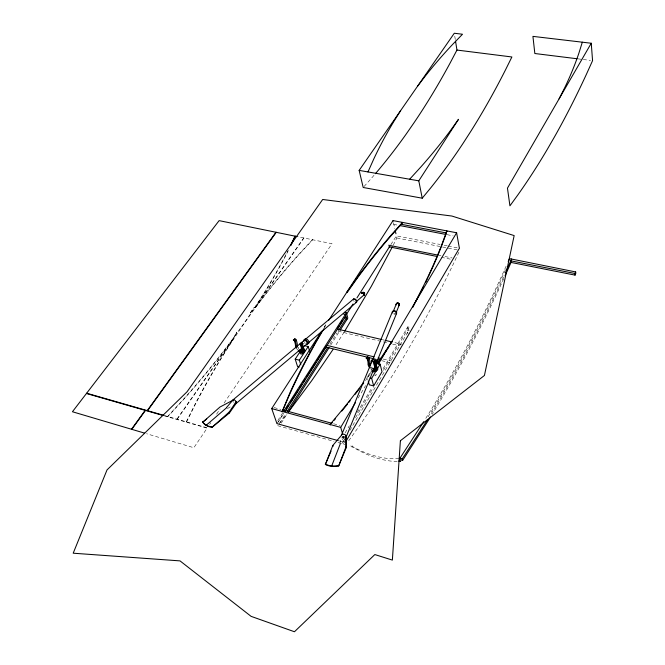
<?xml version="1.0" encoding="UTF-8"?>
<svg xmlns="http://www.w3.org/2000/svg" width="665" height="665" viewBox="0 0 665 665"><rect width="100%" height="100%" fill="white"/><g stroke="black" fill="none" stroke-linecap="round" stroke-linejoin="round"><path stroke-width="0.5" stroke-dasharray="3.33 2.49" d="M339.923 443.48L341.095 437.429M505.483 269.741C482.732 320.464 456.971 369.881 427.811 417.229M506.098 266.233C482.416 319.175 455.467 370.704 424.794 419.947M503.53 277.039C481.826 324.52 457.545 370.862 430.222 415.367M503.779 278.643C482.524 325.202 458.784 370.646 432.167 414.37M458.892 252.251C427.728 318.834 390.895 382.882 347.562 442.316M223.448 354.329L232.925 339.591L236.856 332.143L232.617 339.516L176.923 419.125M186.582 421.893L195.327 404.37A1800.396 1128.538 33.9 0 1 233.905 338.61L244.354 323.24A1807.586 1131.215 33.9 0 1 300.705 252.65L312.7 239.766M186.267 421.801L195.011 404.287A1788.509 1123.867 33.8 0 1 223.448 354.329M393.215 245.177L396.872 237.97L396.298 235.344M324.254 327.33L325.185 325.734L324.404 327.87M343.04 441.976L345.143 438.41M349.865 430.388L407.67 332.251M343.514 443.547L345.085 440.87M341.943 438.301L342.99 436.523M345.102 432.948L349.325 425.808M357.238 412.425L372.001 387.429M383.082 368.684L407.786 326.881L409.889 327.363M342.409 439.881L344.52 436.315M355.567 417.595L373.456 387.279M383.447 370.339L407.18 330.123L409.283 330.605M358.177 398.027L365.592 385.584M372.566 368.41L367.279 377.255L368.036 380.089M344.138 332.109L335.251 346M279.591 423.331L285.676 413.746M329.89 344.088L336.98 332.916M281.245 423.131L286.798 414.362M330.704 345.093L339.591 331.062M277.779 420.571L282.766 412.741M276.956 423.63L283.623 413.148M390.854 244.604L396.415 235.867L440.089 244.462M278.319 422.134L283.864 413.414M312.409 239.708L300.414 252.592A1786.215 1122.437 33.8 0 0 265.825 293.697L255.551 307.23L253.88 308.003L249.616 313.93L253.673 307.953L255.252 307.163L264.146 293.307A728.616 358.526 -28.2 0 0 288.12 250.979M324.063 327.479L326.848 323.157M341.843 443.447L345.085 438.568M209.633 424.411L210.788 422.699M216.591 414.137L220.073 409M224.13 403.007L332.018 243.714L297.188 236.599M255.252 307.163L303.697 237.929M177.231 419.208L232.925 339.591M255.551 307.23L303.988 237.987M232.617 339.516L221.728 353.888A729.015 358.734 -28.2 0 1 182.451 400.779L167.962 416.548M279.458 423.43L286.947 413.921M364.079 186.499L372.217 177.38A2015.715 835.132 73.2 0 0 374.761 174.438M167.647 416.456L182.144 400.696A730.361 359.117 -28.2 0 0 233.091 338.41L244.055 323.165A731.226 359.374 -28.2 0 0 288.278 250.04M375.459 374.852L374.902 375.118M227.347 408.634L231.811 406.007M398.726 344.462L401.303 344.162L393.223 342.251M398.975 458.36L396.556 458.617A59.052 30.773 30.8 0 1 352.483 446.523L352.641 446.107L350.239 445.442L352.209 447.196L352.608 446.938A59.002 30.723 30.7 0 0 397.163 461.493M342.666 436.44L346.199 436.814M578.134 58.877L582.257 59.385M583.288 59.517L590.503 60.407M393.613 224.363L398.651 225.335M447.063 234.662L453.114 235.834M444.154 245.269L447.204 245.867M448.218 246.067L458.376 248.062M396.872 237.97L441.51 246.79M442.524 246.989L458.759 250.198M438.967 255.318L440.978 255.726M445.001 256.532L452.05 257.945M441.286 257.322L451.344 259.35M408.917 329.009L406.822 328.527L408.027 333.847M382.275 339.665L384.262 340.139M338.069 331.203L388.584 343.157M392.624 344.113L399.698 345.792M383.223 359.067L391.369 361.045M381.76 360.704L389.765 362.658M274.055 407.562L280.921 409.432M333.581 423.746L340.114 425.517M339.3 440.937L345.235 442.591M277.671 425.691L333.996 441.377M337.953 442.474L344.869 444.403M164.488 415.55L207.314 427.844M164.355 415.866L207.114 428.135L193.839 447.728L146.574 433.721M343.298 436.099L345.027 441.884M407.786 326.881L408.992 332.209M393.514 222.75L394.844 228.752M454.76 36.218L455.392 40.174M345.027 437.728A2.494 1.663 22.8 0 1 341.785 436.348M394.977 314.229A2.244 1.646 22.4 0 1 393.855 313.988M394.702 313.705A1.579 1.155 22.4 0 1 393.921 313.489M371.585 368.975A4.456 1.895 47.1 0 1 370.654 368.053M372.192 367.512A4.447 1.904 47 0 1 371.735 367.038M372.533 368.468A5.145 2.203 47.1 0 1 371.386 367.396M371.444 369.482A5.154 2.195 47.1 0 1 370.862 368.975M297.82 350.098A5.004 2.003 48.3 0 1 296.839 348.917M298.785 348.26A4.323 1.729 48.3 0 1 298.086 347.255M298.402 348.535A5.004 2.003 48.3 0 1 297.529 347.321M233.947 402.35A2.386 1.072 50.2 0 1 233.573 401.86M354.229 301.453A2.203 1.205 50.1 0 1 353.88 300.996M305.301 343.547A2.86 1.455 50.1 0 1 304.329 342.442M376.307 374.212A1.638 1.205 -14.7 0 1 374.819 375.692M371.818 371.128A738.64 391.003 -27.3 0 1 366.523 378.443M370.156 374.187A738.358 391.053 -27.3 0 1 365.492 380.588"/><path stroke-width="1" d="M341.544 435.151L332.866 445.409L325.368 464.478A16.949 11.704 -12 0 0 331.561 466.298L332.716 466.398A16.949 11.704 -12 0 0 338.668 465.974L346.191 447.761L345.966 435.575A2.494 1.663 22.8 0 0 343.614 434.179A2.494 1.663 22.8 0 0 341.586 434.985L341.494 435.409M396.606 304.346A1.588 0.831 -25.3 0 0 396.315 304.819L396.348 303.905L397.171 303.398A1.588 0.673 81.4 0 1 398.052 303.298L398.426 303.448A1.588 0.632 -39.5 0 1 398.95 304.096L399.241 305.027L395.916 313.19M373.048 369.998L373.979 370.413A4.456 1.895 47 0 0 375.476 368.277A21.629 9.343 46.7 0 1 373.422 362.134A1.247 0.532 47.1 0 1 374.237 361.926A1.247 0.532 47.1 0 1 375.276 363.298L376.373 362.275L375.451 361.777A20.374 8.82 46.7 0 0 377.462 367.853A5.154 2.203 47 0 1 376.847 370.397M356.847 301.154L364.187 294.761A1.563 1.155 7 0 0 364.312 293.248L363.905 292.808A1.563 1.297 54.8 0 0 362.043 292.758L361.827 293.465A1.563 0.964 -8.7 0 1 362.051 293.257M364.154 292.908L362.043 292.758M582.316 42.194L578.849 53.283A619.456 314.312 -20.7 0 1 564.676 87.813L559.065 98.894M302.126 343.456L302.982 343.93L301.877 344.919A1.214 0.49 48.4 0 0 300.846 343.572A1.214 0.49 48.4 0 0 300.139 343.797A20.997 8.504 48.1 0 0 302.409 349.848A4.331 1.729 48.3 0 1 301.237 352.001L300.381 351.602A4.323 1.729 48.3 0 1 298.543 350.197M399.166 305.326A1.588 1.064 30.5 0 0 398.643 303.839L398.618 303.265L398.95 304.096M441.494 246.25L445.849 234.462M446.182 233.556L446.398 232.966L401.328 224.304M338.668 465.974L346.008 446.822L345.966 435.575L346.166 436.938L396.573 313.356M340.314 443.746L331.561 466.298M397.554 303.39L398.219 303.315A1.588 0.432 -85.9 0 0 397.554 303.39L397.171 303.398M341.586 434.985L392.45 311.611M393.106 311.777L396.348 303.905A1.588 1.064 30.5 0 1 397.878 303.406M511.626 259.317L510.803 260.821L511.036 262.434L575.059 275.119L575.807 273.315L575.674 271.935L509.498 258.643L508.218 261.495M325.767 463.522L331.037 451.111M367.978 171.936L373.788 158.968A1238.105 697.743 16.2 0 1 393.722 121.678L400.646 110.59M505.558 272.534L511.593 259.059M504.993 275.95L511.036 262.434M290.522 245.41L295.036 236.158M290.813 245.476L295.327 236.216M575.059 275.119L574.901 273.481L575.674 271.935M392.3 246.973L371.319 286.324L344.678 331.228M455.542 41.164L456.955 50.058L450.313 62.66A2026.164 837.95 73.2 0 1 413.979 122.826L406.074 134.239A2015.715 835.132 73.2 0 1 375.393 173.706M414.777 303.356L412.682 307.28L420.488 291.885A738.266 390.779 -27.3 0 0 441.394 245.701L446.863 230.896L446.963 231.445M415.193 302.567L420.604 292.434A737.992 390.829 -27.3 0 0 423.422 286.873M591.251 43.242L507.462 188.129L509.93 205.834L517.769 195.044A2388.215 780.951 79 0 0 547.353 149.251L554.311 137.206A2402.903 784.118 79 0 0 586.596 73.882L592.565 60.665L591.251 43.242L532.931 36.376L534.835 53.516L577.104 58.753M322.384 330.522L316.224 341.045A1955.133 1120.608 32.3 0 0 289.807 393.065L282.051 411.884L289.982 393.597A1953.088 1119.902 32.3 0 1 316.382 341.577L323.938 328.668M346.29 440.795L459.39 248.261M368.294 381.037L369.299 384.819L373.655 385.924L382.018 371.752L380.089 364.171L376.614 363.314M342.733 434.22L340.696 427.379L355.526 402.475M378.285 364.27L456.622 232.767L393.048 220.597L328.518 320.572M373.655 385.924L371.66 378.352L376.398 370.38M377.454 368.601L380.089 364.171M427.562 419.665L402.192 458.892L402.599 460.471L400.313 459.839L399.906 458.26L423.73 421.66M430.579 416.947L402.599 460.471M287.338 411.136L327.712 347.529M338.626 330.33L346.39 318.094L344.395 317.629M288.469 411.726L329.034 347.72M340.148 330.189L347.82 318.078L346.407 312.824L344.404 312.359M283.872 410.995L346.407 312.824M286.399 408.784L288.618 405.284M290.289 402.666L298.618 389.565M299.732 387.82L301.952 384.328M303.065 382.583L305.285 379.092M306.399 377.346L315.842 362.5M316.956 360.754L325.85 346.781M337.512 328.435L339.183 325.817M340.297 324.071L342.517 320.58M346.407 314.47L353.073 303.988M356.964 297.87L389.74 246.349M284.969 411.668L345.825 315.991M338.31 440.662L276.956 423.63L271.711 408.584L321.245 331.843M417.645 86.084L425.542 75.768A1237.291 697.061 16.1 0 1 452.823 44.206L462.507 34.239L454.295 33.25L359.158 170.39L363.19 187.488L422.225 198.195L418.8 180.838L458.509 119.301L450.504 130.49A611.177 299.059 -21.6 0 1 420.837 166.973L409.648 179.234M300.821 364.861L299.35 360.189L308.194 346.54L304.071 345.526M299.225 367.03L297.579 366.615L295.21 359.15L303.514 346.382M398.293 303.348L398.468 303.514A1.588 0.831 -25.3 0 1 399.141 304.395M382.383 356.648L383.996 354.196M385.068 352.558L386.681 350.106M387.753 348.477L388.826 346.839M390.413 344.42L391.876 341.461L381.71 356.922A738.64 391.003 -27.3 0 1 376.548 364.428M333.007 349.491L311.91 380.388L288.194 412.333M235.269 403.397A2.386 1.072 50.2 0 0 236.407 403.115L236.142 401.81L236.424 403.015L229.433 412.957L212.06 427.296L229.209 412.042L236.142 401.81A2.386 1.072 50.2 0 0 234.354 399.873A2.386 1.072 50.2 0 0 232.999 400.039L233.066 400.854M131.487 429.249L145.153 410.347L86.442 393.497M131.803 429.341L145.469 410.438L163.366 415.575M275.958 232.26L147.239 410.604L86.65 393.223M276.258 232.318L147.555 410.696L163.823 415.359M422.225 198.195L430.82 187.746A2170.203 826.429 75.5 0 0 463.098 143.299L470.654 131.579A2182.331 829.455 75.4 0 0 505.5 69.883L511.892 56.974L456.955 50.058M332.292 422.549L331.719 423.239L282.883 409.964M334.196 420.247L335.459 418.717M341.81 411.061L344.354 407.994A738.358 391.053 -27.3 0 0 347.596 403.946M399.133 305.31L398.651 305.717A1.588 0.865 66.8 0 0 398.692 304.504M226.457 407.603L233.141 399.781L353.639 298.951M300.547 351.394L300.43 352.101L301.619 352.774A5.004 2.003 48.3 0 0 303.257 350.422L304.354 349.433A19.775 8.03 48.1 0 1 302.218 343.905M364.187 293.049L363.705 293.473L364.187 294.761M372.633 370.305A5.154 2.195 47.1 0 0 373.206 370.596L374.353 371.203A5.154 2.195 47 0 0 376.373 368.875L377.462 367.853M370.239 367.554A4.456 1.895 47.1 0 1 368.859 364.644L369.94 363.63A21.097 8.969 47.5 0 0 369.067 358.144A1.239 0.532 47.2 0 0 367.878 356.847A1.239 0.532 47.2 0 0 367.313 357.346L368.011 357.487M373.422 362.134L374.52 361.112A1.247 0.532 47.1 0 1 375.334 360.904A1.247 0.532 47.1 0 1 376.373 362.275M368.859 364.644A21.114 8.953 47.5 0 0 367.969 359.158L369.067 358.144M300.381 351.602L301.469 350.621A4.323 1.729 48.3 0 0 303.041 351.128M296.499 347.255A4.323 1.729 48.3 0 1 296.249 346.39L297.355 345.409A20.524 8.163 48.7 0 0 296.166 339.981A1.205 0.482 48.5 0 0 295.019 338.726A1.205 0.482 48.5 0 0 294.553 339.225L293.448 340.123L294.296 340.68A19.36 7.681 48.7 0 1 295.484 346.058A5.004 2.003 48.3 0 0 296.432 348.302M296.249 346.39A20.54 8.146 48.7 0 0 295.069 340.962L296.166 339.981M226.69 407.653L206.283 425.184L207.206 425.982A16.276 10.698 -14.6 0 0 212.06 427.296M206.383 425.567A16.276 10.698 -14.6 0 1 202.767 422.175L219.916 407.063L232.991 400.189M236.266 403.381L307.479 343.506M309.067 342.176L356.548 302.259M363.93 293.797L364.337 293.049M202.767 422.175L206.715 418.942M301.503 352.134L300.555 352.201A5.004 2.003 48.3 0 1 298.352 350.638M363.83 294.944A1.563 1.097 -80.9 0 1 363.497 295.285L363.963 295.177A1.563 1.297 54.8 0 0 364.287 293.365L364.312 293.248A1.563 0.964 -8.7 0 1 364.179 294.47M373.996 370.629L373.065 370.496M359.158 170.39L418.8 180.838M399.665 225.526L446.057 234.471M510.803 260.821L574.901 273.481M388.643 245.219L437.961 255.119M389 246.798L437.262 256.515M297.188 236.599L219.118 220.63L72.435 411.751L144.604 433.131M343.389 313.947L345.393 314.404L346.822 319.666M337.488 329.1L381.278 339.433M385.259 340.372L392.225 342.018M327.097 345.426L374.204 356.881M378.21 357.853L381.22 358.585M325.684 347.03L373.747 358.751M377.753 359.723L379.757 360.214M295.21 359.15L299.35 360.189M369.906 377.911L371.66 378.352M271.711 408.584L340.696 427.379M399.906 458.26L402.192 458.892M364.104 293.332L364.262 293.34A1.563 1.272 28.5 0 1 364.112 295.002M399.033 460.271L400.721 461.394A59.002 30.723 30.7 0 1 398.967 461.477M295.277 339.474L294.553 339.225M301.86 351.436L301.652 351.22A5.004 2.003 48.3 0 0 302.201 351.544M368.102 357.612L368.227 357.845A19.884 8.454 47.5 0 1 368.402 358.36M301.877 344.919L301.021 344.437A19.792 8.013 48.1 0 0 303.257 350.422M375.276 363.298L374.362 362.799A20.382 8.803 46.7 0 0 376.373 368.875M330.239 425.018L330.073 424.486L344.196 407.454A738.64 391.003 -27.3 0 0 363.564 382.458M308.194 346.54L309.616 351.22M229.209 412.042L229.433 412.957M393.048 220.597L393.165 221.137M395.284 230.755L395.949 233.764M332.866 445.409L333.057 446.34M346.008 446.822L346.191 447.761M456.622 232.767L459.291 247.729M338.585 465.55A16.957 12.012 -13 0 1 325.276 464.054M398.651 303.73A1.588 1.056 10.3 0 1 399.241 305.027M396.207 304.179A1.588 1.056 10.3 0 1 397.82 303.456L397.853 303.464A1.588 0.981 -8.7 0 0 397.446 303.589M396.548 303.672A1.588 0.998 49.8 0 1 397.919 303.356M398.692 304.071A1.588 0.998 49.8 0 1 398.958 305.568M396.822 303.498A1.588 0.865 66.8 0 1 397.978 303.323M398.651 303.622A1.588 0.981 -8.7 0 1 399.241 304.72M396.207 304.495A1.588 0.981 -8.7 0 1 396.631 303.938M394.719 311.328A1.579 1.155 22.4 0 1 395.101 311.478M396.024 312.6A1.579 1.155 22.4 0 1 396.024 312.907M392.591 312.932A2.244 1.646 22.4 0 1 393.348 310.846A2.244 1.646 22.4 0 1 396.232 311.752A2.244 1.646 22.4 0 1 395.974 313.996M371.66 362.782A2.934 2.078 22.6 0 1 372.824 360.089A2.934 2.078 22.6 0 1 376.648 361.71A2.934 2.078 22.6 0 1 375.476 364.412M372.101 361.702A2.934 2.078 22.6 0 1 373.057 359.058A2.934 2.078 22.6 0 1 376.822 360.264A2.934 2.078 22.6 0 1 376.523 363.115M374.711 361.211A1.646 1.164 22.6 0 1 375.077 361.444M375.368 361.718A1.646 1.164 22.6 0 1 375.575 362.034M375.434 370.181A5.154 2.203 47 0 1 374.869 369.923M373.713 369.283A5.145 2.203 47.1 0 1 373.123 368.909M369.64 364.952A5.145 2.203 47.1 0 1 369.383 364.353M369.782 367.82A5.154 2.195 47.1 0 1 368.028 364.295A19.9 8.437 47.5 0 0 367.138 358.859L366.224 358.36A1.239 0.532 47.2 0 1 366.789 357.87A1.239 0.532 47.2 0 1 367.969 359.158M376.299 366.706A21.613 9.36 46.7 0 1 376.058 366.157M374.594 361.577A21.613 9.36 46.7 0 1 374.52 361.112M373.156 368.352A4.447 1.904 47 0 0 374.137 368.975A4.447 1.904 47 0 0 376.174 369.474M370.613 365.509A4.447 1.904 47 0 1 369.94 363.63M376.723 367.728A4.447 1.904 47 0 1 376.814 368.161M304.354 349.433A5.004 2.003 48.3 0 1 303.631 352.009M301.12 350.937A5.004 2.003 48.3 0 1 300.006 350.147M303.24 348.327A20.981 8.52 48.1 0 1 302.982 347.787M302.509 346.731A20.981 8.52 48.1 0 1 302.292 346.216M301.345 343.273A20.981 8.52 48.1 0 1 301.245 342.808A1.205 0.49 48.4 0 1 301.952 342.591A1.205 0.49 48.4 0 1 302.982 343.93M293.456 340.206A1.205 0.482 48.5 0 1 293.913 339.707A1.205 0.482 48.5 0 1 295.069 340.962M301.469 350.621A4.323 1.729 48.3 0 1 300.09 349.64M297.596 346.274A4.323 1.729 48.3 0 1 297.355 345.409M303.514 348.867A4.323 1.729 48.3 0 1 303.689 349.333M295.601 340.206A19.343 7.697 48.7 0 1 295.775 340.704M211.952 426.888A16.293 10.889 -16.3 0 1 202.659 421.768M362.816 292.766A1.563 0.881 -66.8 0 1 364.021 292.824L364.021 292.824A1.563 1.097 -80.9 0 0 362.525 292.675M364.079 294.47A1.563 1.097 -80.9 0 0 364.171 293.381A1.563 1.239 79.8 0 1 363.763 295.285M363.132 292.933A1.563 0.599 -56 0 1 364.088 292.858M361.802 293.157A1.563 1.155 7 0 1 363.788 292.891L363.871 292.841A1.563 1.239 79.8 0 0 362.259 292.675M361.868 292.908A1.563 1.272 28.5 0 1 363.805 292.841M363.073 292.924A1.563 0.964 -8.7 0 1 363.439 292.916M353.979 299.558A1.554 0.848 50.1 0 1 354.121 299.391M354.902 299.4A1.554 0.848 50.1 0 1 355.21 299.574M355.517 299.815A1.554 0.848 50.1 0 1 355.792 300.115M356.174 300.788A1.554 0.848 50.1 0 1 356.058 301.819M364.295 293.115A1.563 0.698 -20.4 0 1 364.088 294.138M353.456 300.04A2.203 1.205 50.1 0 1 354.669 298.834A2.203 1.205 50.1 0 1 356.731 301.17A2.203 1.205 50.1 0 1 355.509 302.375M303.747 341.212A2.86 1.455 50.1 0 1 305.21 339.757A2.86 1.455 50.1 0 1 307.862 342.791A2.86 1.455 50.1 0 1 306.407 344.246M304.811 340.322A2.851 1.455 50.1 0 1 305.917 338.759A2.851 1.455 50.1 0 1 308.602 341.087A2.851 1.455 50.1 0 1 308.41 343.448M304.637 340.879A1.604 0.815 50.1 0 1 305.543 340.746M306.166 341.187A1.604 0.815 50.1 0 1 306.914 343.057M375.293 370.729A1.638 1.205 -14.7 0 1 374.038 371.843A1.638 1.205 -14.7 0 1 372.375 371.527M374.769 369.64A1.638 1.205 -14.7 0 1 375.235 370.106M303.049 352.009A1.596 1.139 -17.7 0 1 302.55 353.689A1.596 1.139 -17.7 0 1 300.397 353.639A1.596 1.139 -17.7 0 1 300.896 351.96M381.278 358.294A738.358 391.053 -27.3 0 1 377.845 363.298M363.713 382.998A738.358 391.053 -27.3 0 1 362.516 384.603M359.491 388.626A738.358 391.053 -27.3 0 1 355.185 394.262M350.156 400.712A738.358 391.053 -27.3 0 1 348.876 402.333M441.128 247.189A737.992 390.829 -27.3 0 1 428.327 276.756M427.894 277.671A737.992 390.829 -27.3 0 1 425.691 282.259M400.388 440.745L392.367 560.096L374.827 554.56L294.462 631.75L251.096 616.355L180.016 560.886L73.2 553.205L107.015 469.939L187.048 391.785L322.675 199.483L451.892 216.042L514.161 235.585L484.428 375.476L400.388 440.745M356.773 278.161L346.839 292.184L346.989 292.716L356.906 278.702A1950.645 1118.547 32.2 0 1 390.704 236.225L402.549 222.933L402.433 222.393L390.588 235.693A1952.681 1119.253 32.2 0 0 356.773 278.17"/></g></svg>
